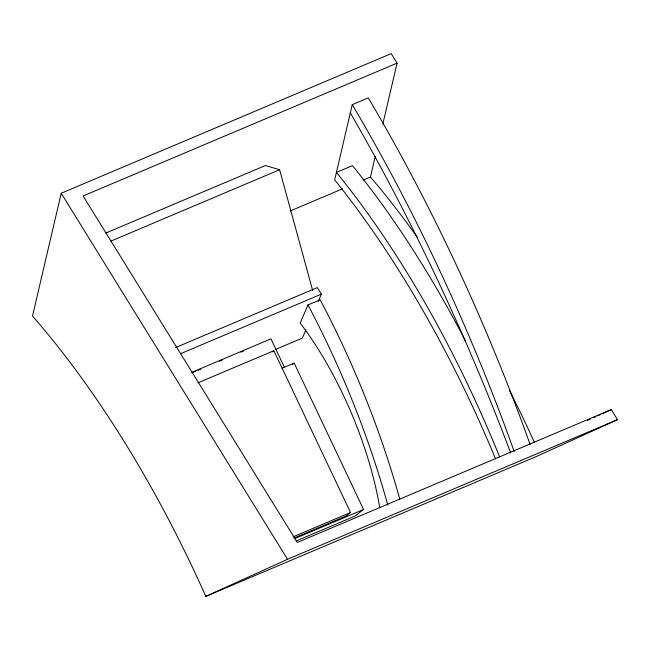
<?xml version="1.0" encoding="UTF-8"?>
<svg xmlns="http://www.w3.org/2000/svg" width="650" height="650" viewBox="0 0 650 650"><rect width="100%" height="100%" fill="white"/><g stroke="black" fill="none" stroke-linecap="round" stroke-linejoin="round"><path stroke-width="0.97" d="M61.214 193.245L32.5 316.046A557.107 224.291 67.1 0 1 205.822 596.375L535.803 456.755L617.5 419.656L611.284 409.606L297.318 542.449L83.094 195.983L397.069 63.139L391.186 53.625L61.214 193.245L287.527 559.268L617.5 419.656M530.164 444.632A831.074 334.588 67.1 0 0 368.282 97.882L352.251 104.666L334.669 179.879A534.267 215.093 67.1 0 1 495.511 458.819M417.462 237.502A568.831 229.011 67.1 0 0 379.104 187.257L370.443 177.019L375.261 156.398M382.834 124.004L397.069 63.139M399.758 499.086A413.392 166.433 67.1 0 0 320.182 299.796L307.986 304.956L300.162 323.034A192.749 77.602 67.1 0 1 379.779 507.812M305.923 329.859L302.356 338.098L275.308 349.546M318.207 301.462L321.376 294.133L317.338 287.601L175.557 347.588M272.261 351.942L273.845 350.724L350.545 512.517L345.808 516.173L293.914 538.127M292.614 364.333L294.174 363.123L363.561 509.47L354.965 516.1L296.14 540.987M587.454 420.428L590.208 419.177M593.872 417.511L595.709 416.683M597.537 415.846L600.291 414.594M602.119 413.766L611.284 409.606M205.822 596.375L287.527 559.268M105.934 233.001L265.444 165.514L279.606 169.731L312.707 290.623M110.768 241.166L279.606 169.731M290.079 211.023L342.404 188.882M362.96 180.18L370.443 177.019M180.529 353.73L321.376 294.133M191.571 372.434L270.936 338.853L284.399 367.258M193.359 372.312L196.154 371.126M198.023 370.338L200.826 369.151M219.497 361.254L222.3 360.067M240.971 352.162L243.774 350.976M197.86 382.874L273.845 350.724M282.035 368.257L294.174 363.123M293.101 536.827L350.545 512.517M294.466 538.712L363.561 509.47M534.389 442.349L527.353 427.026A568.831 229.011 67.1 0 0 509.324 390.276M350.334 112.889A953.184 383.752 67.1 0 1 510.705 452.985M352.251 104.666A831.074 334.588 67.1 0 1 514.134 451.417M499.606 456.918A519.634 209.203 67.1 0 0 336.408 172.421L352.438 165.636A519.634 209.203 67.1 0 1 465.749 341.445M307.986 304.956A413.392 166.433 67.1 0 1 387.822 505.188"/></g></svg>
